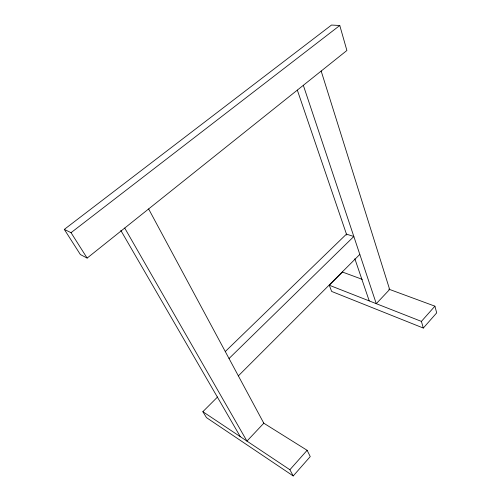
<?xml version="1.0" encoding="UTF-8"?>
<svg xmlns="http://www.w3.org/2000/svg" width="501" height="501" viewBox="0 0 501 501"><rect width="100%" height="100%" fill="white"/><g stroke="black" fill="none" stroke-linecap="round" stroke-linejoin="round"><path stroke-width="0.75" d="M217.584 396.961L202.855 411.697L206.468 417.621L293.223 475.95L310.251 456.593L307.126 450.305L263.501 423.019M362.273 279.358L342.465 272.043L329.289 285.226L331.643 291.432L423.32 328.055L436.69 312.862L434.906 306.174L388.682 289.108M293.223 475.95L289.891 469.738L307.126 450.305M423.32 328.055L421.404 321.398L434.906 306.174M238.357 375.875L359.818 254.408M229.032 358.522L353.838 236.491L346.454 234.136L225.456 351.37M87.136 258.09L346.892 50.488L339.778 25.495L331.512 25.05L64.31 229.395L80.379 254.564L87.136 258.09L71.042 232.683L64.31 229.395M71.042 232.683L339.778 25.495M329.289 285.226L421.404 321.398M202.855 411.697L289.891 469.738M120.816 230.41L240.305 436.665M124.724 228.049L246.955 441.105L263.802 423.207L148.628 208.942M297.337 90.124L346.78 235.088M354.852 258.754L369.231 300.913M303.33 85.308L376.282 303.681L389.653 289.465L321.172 71.048"/></g></svg>
